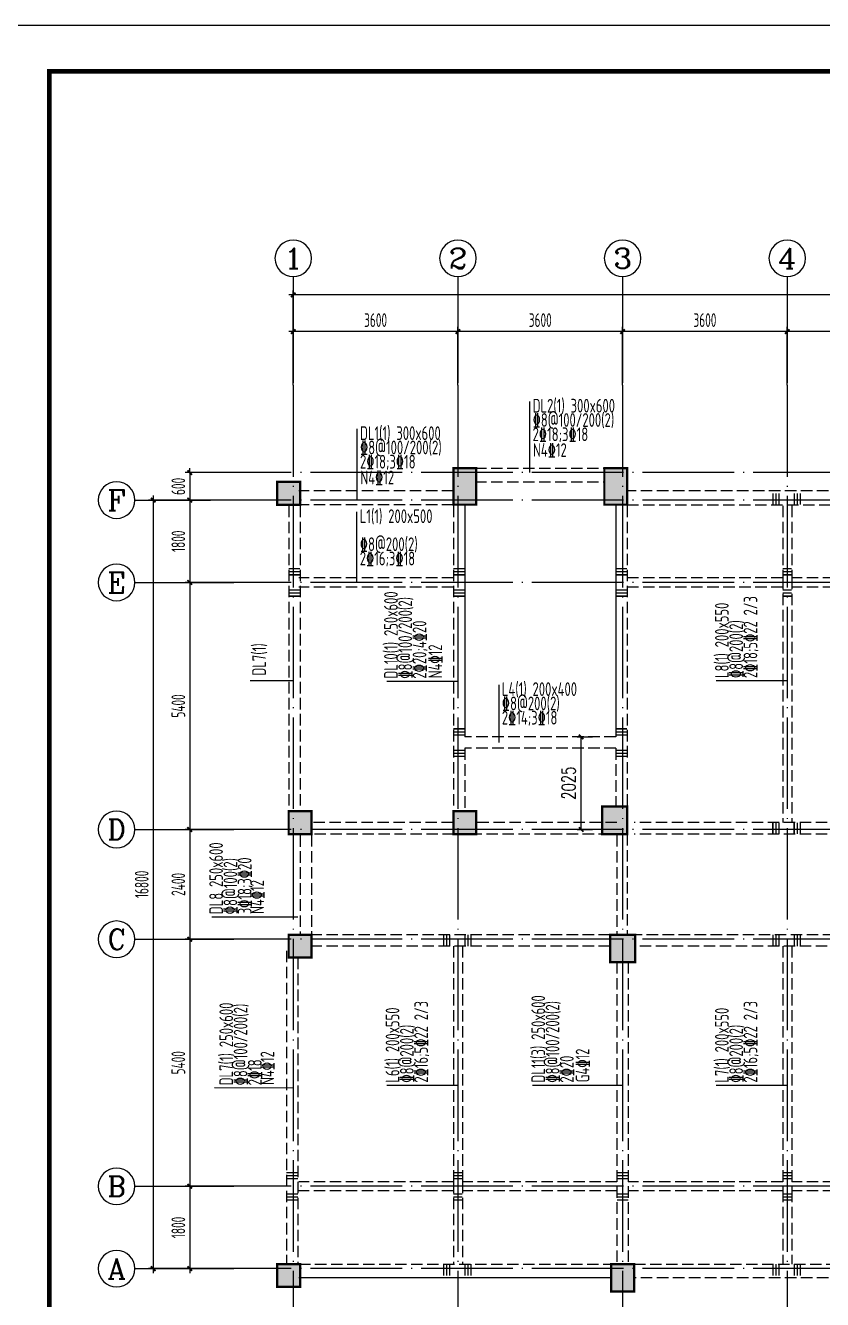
# Model space of a CAD drawing. Extents: x 127019 to 780419, y 327305 to 369305.
# Drawn here: x 365092 to 382516, y 341455 to 369305 of the extents above; entities that cross this region are included whole.
import ezdxf
from ezdxf.enums import TextEntityAlignment as Align

# ---------------------------------------------------------------- set-up
doc = ezdxf.new("R2010")
doc.units = 0
doc.header["$LTSCALE"] = 1000
doc.header["$MEASUREMENT"] = 0
for name, pattern in [('CONTINOUS', [0]), ('DASH', [0.35, 0.25, -0.1]), ('DOTE', [2.42, 2, -0.2, 0.02, -0.2])]:
    doc.linetypes.add(name, pattern=pattern)
doc.layers.get('0').update_dxf_attribs({"linetype": 'CONTINUOUS'})
doc.layers.get('Defpoints').update_dxf_attribs({"linetype": 'CONTINUOUS'})
for name, color, linetype in [('2106', 2, 'CONTINUOUS'), ('AXIS_TEXT', 7, 'CONTINUOUS'), ('COLU', 7, 'CONTINUOUS'), ('COLUMN', 7, 'CONTINUOUS'), ('DIM', 3, 'CONTINUOUS'), ('DOTE', 8, 'DOTE'), ('PUB_DIM', 3, 'CONTINUOUS'), ('PUB_TITLE', 4, 'CONTINUOUS'), ('REIN', 1, 'CONTINUOUS'), ('柱涂实', 54, 'CONTINUOUS'), ('梁', 4, 'CONTINUOUS'), ('梁虚线', 4, 'DASH'), ('梁集中标注', 2, 'CONTINUOUS')]:
    doc.layers.add(name, color=color, linetype=linetype)
doc.styles.add('_TCH_DIM_T3', font='SIMPLEX', dxfattribs={"width": 0.705882, "bigfont": 'GBCBIG'})
doc.styles.add('COMPLEX', font='COMPLEX.shx')
doc.styles.add('TSSD_Dimension', font='gbxwxt.shx', dxfattribs={"width": 0.7, "bigfont": 'gbhzfs.shx'})
doc.styles.add('TSSD_Rein', font='tssdeng.shx', dxfattribs={"width": 0.6, "bigfont": 'gbhzfs.shx'})
doc.dimstyles.new('_TCH_ARCH&&100', dxfattribs={"dimtxt": 297.5, "dimasz": 100, "dimexe": 250, "dimexo": 300, "dimgap": 126.25, "dimtad": 1, "dimdec": 0, "dimzin": 0, "dimdsep": 46, "dimtxsty": '_TCH_DIM_T3', "dimblk": 'ARCHTICK', "dimcen": 0.09, "dimclrt": 7, "dimazin": 2, "dimtfac": 1, "dimtdec": 0, "dimtix": 1, "dimtmove": 2, "dimatfit": 3, "dimfxl": 0, "dimtolj": 1, "dimtzin": 0, "dimarcsym": 0})
doc.dimstyles.new('TSSD_100_100', dxfattribs={"dimtxt": 300, "dimasz": 100, "dimexe": 100, "dimexo": 250, "dimgap": 100, "dimtad": 1, "dimdec": 0, "dimzin": 0, "dimdsep": 46, "dimtxsty": 'TSSD_Dimension', "dimblk": 'ARCHTICK', "dimcen": 0, "dimdle": 100, "dimclrt": 7, "dimadec": 0, "dimazin": 0, "dimtfac": 1, "dimtdec": 0, "dimtix": 1, "dimtmove": 2, "dimatfit": 3, "dimfxl": 0, "dimtolj": 1, "dimtzin": 0, "dimarcsym": 0})

# ---------------------------------------------------------------- blocks, each defined once
blk = doc.blocks.new('_axiso')
blk.add_circle((0, 0), 0.5)
at = {"layer": 'AXIS_TEXT', "style": 'COMPLEX', "width": 1.041667}
blk.add_attdef('A', text='', height=0.56, dxfattribs=at).set_placement((-0.25, -0.28), (0.25, -0.28), align=Align.FIT)
blk = doc.blocks.new('_ArchTick')
at = {"color": 0, "linetype": 'ByBlock', "const_width": 0.4}
blk.add_lwpolyline([(-0.5, -0.5), (0.5, 0.5)], dxfattribs=at)
blk = doc.blocks.new('*D893')
at = {"layer": 'Defpoints', "color": 0, "transparency": 16777216}
for p in [(369950, 351730), (368683, 349330), (369950, 349330)]:
    blk.add_point(p, dxfattribs=at)
at = {"layer": 'DIM', "color": 0, "lineweight": -2, "transparency": 16777216}
for p, q in [((368683, 351830), (368683, 349230)), ((369700, 351730), (368583, 351730)), ((369700, 349330), (368583, 349330))]:
    blk.add_line(p, q, dxfattribs=at)
at = {"layer": 'DIM', "color": 0, "lineweight": -2, "transparency": 16777216, "xscale": 100, "yscale": 100, "zscale": 100}
for p, rotation in [((368683, 351730), 90), ((368683, 349330), 270)]:
    blk.add_blockref('_ArchTick', p, dxfattribs=dict(at, rotation=rotation))
at = {"layer": 'DIM', "color": 7, "transparency": 16777216, "insert": (368433, 350530), "char_height": 300, "attachment_point": 5, "rotation": 90, "style": 'TSSD_Dimension'}
blk.add_mtext('\\A1;2400', dxfattribs=at)
blk = doc.blocks.new('*D894')
at = {"layer": 'Defpoints', "color": 0, "transparency": 16777216}
for p in [(369950, 349330), (368683, 343930), (369950, 343930)]:
    blk.add_point(p, dxfattribs=at)
at = {"layer": 'DIM', "color": 0, "lineweight": -2, "transparency": 16777216}
for p, q in [((369700, 349330), (368583, 349330)), ((368683, 349430), (368683, 343830)), ((369700, 343930), (368583, 343930))]:
    blk.add_line(p, q, dxfattribs=at)
at = {"layer": 'DIM', "color": 0, "lineweight": -2, "transparency": 16777216, "xscale": 100, "yscale": 100, "zscale": 100}
for p, rotation in [((368683, 349330), 90), ((368683, 343930), 270)]:
    blk.add_blockref('_ArchTick', p, dxfattribs=dict(at, rotation=rotation))
at = {"layer": 'DIM', "color": 7, "transparency": 16777216, "insert": (368433, 346630), "char_height": 300, "attachment_point": 5, "rotation": 90, "style": 'TSSD_Dimension'}
blk.add_mtext('\\A1;5400', dxfattribs=at)
blk = doc.blocks.new('*D895')
at = {"layer": 'Defpoints', "color": 0, "transparency": 16777216}
for p in [(369950, 343930), (368683, 342130), (369950, 342130)]:
    blk.add_point(p, dxfattribs=at)
at = {"layer": 'DIM', "color": 0, "lineweight": -2, "transparency": 16777216}
for p, q in [((368683, 344030), (368683, 342030)), ((369700, 343930), (368583, 343930)), ((369700, 342130), (368583, 342130))]:
    blk.add_line(p, q, dxfattribs=at)
at = {"layer": 'DIM', "color": 0, "lineweight": -2, "transparency": 16777216, "xscale": 100, "yscale": 100, "zscale": 100}
for p, rotation in [((368683, 343930), 90), ((368683, 342130), 270)]:
    blk.add_blockref('_ArchTick', p, dxfattribs=dict(at, rotation=rotation))
at = {"layer": 'DIM', "color": 7, "transparency": 16777216, "insert": (368433, 343030), "char_height": 300, "attachment_point": 5, "rotation": 90, "style": 'TSSD_Dimension'}
blk.add_mtext('\\A1;1800', dxfattribs=at)
blk = doc.blocks.new('*D896')
at = {"layer": 'Defpoints', "color": 0, "transparency": 16777216}
for p in [(369950, 358930), (368683, 357130), (369950, 357130)]:
    blk.add_point(p, dxfattribs=at)
at = {"layer": 'DIM', "color": 0, "lineweight": -2, "transparency": 16777216}
for p, q in [((368683, 359030), (368683, 357030)), ((369700, 358930), (368583, 358930)), ((369700, 357130), (368583, 357130))]:
    blk.add_line(p, q, dxfattribs=at)
at = {"layer": 'DIM', "color": 0, "lineweight": -2, "transparency": 16777216, "xscale": 100, "yscale": 100, "zscale": 100}
for p, rotation in [((368683, 358930), 90), ((368683, 357130), 270)]:
    blk.add_blockref('_ArchTick', p, dxfattribs=dict(at, rotation=rotation))
at = {"layer": 'DIM', "color": 7, "transparency": 16777216, "insert": (368433, 358030), "char_height": 300, "attachment_point": 5, "rotation": 90, "style": 'TSSD_Dimension'}
blk.add_mtext('\\A1;1800', dxfattribs=at)
blk = doc.blocks.new('*D897')
at = {"layer": 'Defpoints', "color": 0, "transparency": 16777216}
for p in [(369950, 357130), (368683, 351730), (369950, 351730)]:
    blk.add_point(p, dxfattribs=at)
at = {"layer": 'DIM', "color": 0, "lineweight": -2, "transparency": 16777216}
for p, q in [((369700, 357130), (368583, 357130)), ((368683, 357230), (368683, 351630)), ((369700, 351730), (368583, 351730))]:
    blk.add_line(p, q, dxfattribs=at)
at = {"layer": 'DIM', "color": 0, "lineweight": -2, "transparency": 16777216, "xscale": 100, "yscale": 100, "zscale": 100}
for p, rotation in [((368683, 357130), 90), ((368683, 351730), 270)]:
    blk.add_blockref('_ArchTick', p, dxfattribs=dict(at, rotation=rotation))
at = {"layer": 'DIM', "color": 7, "transparency": 16777216, "insert": (368433, 354430), "char_height": 300, "attachment_point": 5, "rotation": 90, "style": 'TSSD_Dimension'}
blk.add_mtext('\\A1;5400', dxfattribs=at)
blk = doc.blocks.new('*D898')
at = {"layer": 'Defpoints', "color": 0, "transparency": 16777216}
for p in [(369950, 358930), (367883, 342130), (369950, 342130)]:
    blk.add_point(p, dxfattribs=at)
at = {"layer": 'DIM', "color": 0, "lineweight": -2, "transparency": 16777216}
for p, q in [((367883, 359030), (367883, 342030)), ((369700, 358930), (367783, 358930)), ((369700, 342130), (367783, 342130))]:
    blk.add_line(p, q, dxfattribs=at)
at = {"layer": 'DIM', "color": 0, "lineweight": -2, "transparency": 16777216, "xscale": 100, "yscale": 100, "zscale": 100}
for p, rotation in [((367883, 358930), 90), ((367883, 342130), 270)]:
    blk.add_blockref('_ArchTick', p, dxfattribs=dict(at, rotation=rotation))
at = {"layer": 'DIM', "color": 7, "transparency": 16777216, "insert": (367633, 350530), "char_height": 300, "attachment_point": 5, "rotation": 90, "style": 'TSSD_Dimension'}
blk.add_mtext('\\A1;16800', dxfattribs=at)
blk = doc.blocks.new('*D903')
at = {"layer": 'Defpoints', "color": 0, "transparency": 16777216}
for p in [(381746, 362615), (381746, 361190), (385346, 361190)]:
    blk.add_point(p, dxfattribs=at)
at = {"layer": 'DIM', "color": 0, "lineweight": -2, "transparency": 16777216}
for p, q in [((385446, 362615), (381646, 362615)), ((381746, 361440), (381746, 362715)), ((385346, 361440), (385346, 362715))]:
    blk.add_line(p, q, dxfattribs=at)
at = {"layer": 'DIM', "color": 0, "lineweight": -2, "transparency": 16777216, "xscale": 100, "yscale": 100, "zscale": 100, "rotation": 180}
blk.add_blockref('_ArchTick', (381746, 362615), dxfattribs=at)
at = {"layer": 'DIM', "color": 0, "lineweight": -2, "transparency": 16777216, "xscale": 100, "yscale": 100, "zscale": 100}
blk.add_blockref('_ArchTick', (385346, 362615), dxfattribs=at)
at = {"layer": 'DIM', "color": 7, "transparency": 16777216, "insert": (383546, 362865), "char_height": 300, "attachment_point": 5, "style": 'TSSD_Dimension'}
blk.add_mtext('\\A1;3600', dxfattribs=at)
blk = doc.blocks.new('*D904')
at = {"layer": 'Defpoints', "color": 0, "transparency": 16777216}
for p in [(374546, 362615), (374546, 361190), (378146, 361190)]:
    blk.add_point(p, dxfattribs=at)
at = {"layer": 'DIM', "color": 0, "lineweight": -2, "transparency": 16777216}
for p, q in [((378246, 362615), (374446, 362615)), ((374546, 361440), (374546, 362715)), ((378146, 361440), (378146, 362715))]:
    blk.add_line(p, q, dxfattribs=at)
at = {"layer": 'DIM', "color": 0, "lineweight": -2, "transparency": 16777216, "xscale": 100, "yscale": 100, "zscale": 100, "rotation": 180}
blk.add_blockref('_ArchTick', (374546, 362615), dxfattribs=at)
at = {"layer": 'DIM', "color": 0, "lineweight": -2, "transparency": 16777216, "xscale": 100, "yscale": 100, "zscale": 100}
blk.add_blockref('_ArchTick', (378146, 362615), dxfattribs=at)
at = {"layer": 'DIM', "color": 7, "transparency": 16777216, "insert": (376346, 362865), "char_height": 300, "attachment_point": 5, "style": 'TSSD_Dimension'}
blk.add_mtext('\\A1;3600', dxfattribs=at)
blk = doc.blocks.new('*D905')
at = {"layer": 'Defpoints', "color": 0, "transparency": 16777216}
for p in [(370946, 362615), (370946, 361190), (374546, 361190)]:
    blk.add_point(p, dxfattribs=at)
at = {"layer": 'DIM', "color": 0, "lineweight": -2, "transparency": 16777216}
for p, q in [((374646, 362615), (370846, 362615)), ((370946, 361440), (370946, 362715)), ((374546, 361440), (374546, 362715))]:
    blk.add_line(p, q, dxfattribs=at)
at = {"layer": 'DIM', "color": 0, "lineweight": -2, "transparency": 16777216, "xscale": 100, "yscale": 100, "zscale": 100, "rotation": 180}
blk.add_blockref('_ArchTick', (370946, 362615), dxfattribs=at)
at = {"layer": 'DIM', "color": 0, "lineweight": -2, "transparency": 16777216, "xscale": 100, "yscale": 100, "zscale": 100}
blk.add_blockref('_ArchTick', (374546, 362615), dxfattribs=at)
at = {"layer": 'DIM', "color": 7, "transparency": 16777216, "insert": (372746, 362865), "char_height": 300, "attachment_point": 5, "style": 'TSSD_Dimension'}
blk.add_mtext('\\A1;3600', dxfattribs=at)
blk = doc.blocks.new('*D906')
at = {"layer": 'Defpoints', "color": 0, "transparency": 16777216}
for p in [(370946, 363415), (370946, 361190), (417746, 361190)]:
    blk.add_point(p, dxfattribs=at)
at = {"layer": 'DIM', "color": 0, "lineweight": -2, "transparency": 16777216}
for p, q in [((370946, 361440), (370946, 363515)), ((417746, 361440), (417746, 363515)), ((417846, 363415), (370846, 363415))]:
    blk.add_line(p, q, dxfattribs=at)
at = {"layer": 'DIM', "color": 0, "lineweight": -2, "transparency": 16777216, "xscale": 100, "yscale": 100, "zscale": 100}
for p, rotation in [((370946, 363415), 179.9999999999991), ((417746, 363415), 359.9999999999991)]:
    blk.add_blockref('_ArchTick', p, dxfattribs=dict(at, rotation=rotation))
at = {"layer": 'DIM', "color": 7, "transparency": 16777216, "insert": (394346, 363665), "char_height": 300, "attachment_point": 5, "style": 'TSSD_Dimension'}
blk.add_mtext('\\A1;46800', dxfattribs=at)
blk = doc.blocks.new('*D914')
at = {"layer": 'Defpoints', "color": 0, "transparency": 16777216}
for p in [(369784, 359530), (368683, 358930), (369784, 358930)]:
    blk.add_point(p, dxfattribs=at)
at = {"layer": 'DIM', "color": 0, "lineweight": -2, "transparency": 16777216}
for p, q in [((368683, 359530), (368683, 359630)), ((369534, 359530), (368583, 359530)), ((368683, 359530), (368683, 358930)), ((369534, 358930), (368583, 358930)), ((368683, 358930), (368683, 358830))]:
    blk.add_line(p, q, dxfattribs=at)
at = {"layer": 'DIM', "color": 0, "lineweight": -2, "transparency": 16777216, "xscale": 100, "yscale": 100, "zscale": 100}
for p, rotation in [((368683, 359530), 270), ((368683, 358930), 90)]:
    blk.add_blockref('_ArchTick', p, dxfattribs=dict(at, rotation=rotation))
at = {"layer": 'DIM', "color": 7, "transparency": 16777216, "insert": (368433, 359230), "char_height": 300, "attachment_point": 5, "rotation": 90, "style": 'TSSD_Dimension'}
blk.add_mtext('\\A1;600', dxfattribs=at)
blk = doc.blocks.new('_FZHK')
blk.add_lwpolyline([(-0.5, -0.5), (0.5, -0.5), (0.5, 0.5), (-0.5, 0.5)], close=True)
blk = doc.blocks.new('A$C5E704440')
at = {"layer": '2106', "color": 8}
for points in [[(4000, 700), (3500, 700), (4000, -100), (3500, -100)], [(7300, 700), (6800, 700), (7300, -100), (6800, -100)], [(150, 400), (-350, 400), (150, -100), (-350, -100)], [(400, -6800), (-100, -6800), (400, -7300), (-100, -7300)], [(4000, -6800), (3500, -6800), (4000, -7300), (3500, -7300)], [(7300, -6700), (6750, -6700), (7300, -7300), (6750, -7300)], [(400, -9500), (-100, -9500), (400, -10000), (-100, -10000)], [(7475, -9500), (6925, -9500), (7475, -10100), (6925, -10100)], [(150, -16700), (-350, -16700), (150, -17200), (-350, -17200)], [(7450, -16700), (6950, -16700), (7450, -17300), (6950, -17300)]]:
    blk.add_solid(points, dxfattribs=at)
at = {"layer": 'COLUMN'}
for points in [[(4000, 700), (3500, 700), (3500, -100), (4000, -100)], [(6800, 700), (7300, 700), (7300, -100), (6800, -100)], [(-100, -6800), (400, -6800), (400, -7300), (-100, -7300)], [(4000, -6800), (3500, -6800), (3500, -7300), (4000, -7300)], [(3500, -6800), (4000, -6800), (4000, -7300), (3500, -7300)], [(6750, -6700), (7300, -6700), (7300, -7300), (6750, -7300)], [(400, -10000), (-100, -10000), (-100, -9500), (400, -9500)], [(6925, -10100), (7475, -10100), (7475, -9500), (6925, -9500)], [(150, -17200), (-350, -17200), (-350, -16700), (150, -16700)], [(7450, -17300), (6950, -17300), (6950, -16700), (7450, -16700)]]:
    blk.add_lwpolyline(points, close=True, dxfattribs=at)
at = {"layer": 'COLUMN', "xscale": 500, "yscale": 500, "zscale": 500}
blk.add_blockref('_FZHK', (-100, 150), dxfattribs=at)
blk = doc.blocks.new('*D916')
at = {"layer": 'Defpoints', "color": 0, "transparency": 16777216}
for p in [(378146, 362615), (378146, 361190), (381746, 361190)]:
    blk.add_point(p, dxfattribs=at)
at = {"layer": 'DIM', "color": 0, "lineweight": -2, "transparency": 16777216}
for p, q in [((381846, 362615), (378046, 362615)), ((378146, 361440), (378146, 362715)), ((381746, 361440), (381746, 362715))]:
    blk.add_line(p, q, dxfattribs=at)
at = {"layer": 'DIM', "color": 0, "lineweight": -2, "transparency": 16777216, "xscale": 100, "yscale": 100, "zscale": 100, "rotation": 180}
blk.add_blockref('_ArchTick', (378146, 362615), dxfattribs=at)
at = {"layer": 'DIM', "color": 0, "lineweight": -2, "transparency": 16777216, "xscale": 100, "yscale": 100, "zscale": 100}
blk.add_blockref('_ArchTick', (381746, 362615), dxfattribs=at)
at = {"layer": 'DIM', "color": 7, "transparency": 16777216, "insert": (379946, 362865), "char_height": 300, "attachment_point": 5, "style": 'TSSD_Dimension'}
blk.add_mtext('\\A1;3600', dxfattribs=at)
blk = doc.blocks.new('*D925')
at = {"layer": 'Defpoints', "color": 0, "linetype": 'CONTINOUS', "transparency": 16777216}
for p in [(376853, 353755), (377239, 353755), (376853, 351730)]:
    blk.add_point(p, dxfattribs=at)
at = {"layer": 'PUB_DIM', "color": 0, "linetype": 'CONTINOUS', "lineweight": -2, "transparency": 16777216}
for p, q in [((377153, 353755), (377489, 353755)), ((377239, 351730), (377239, 353755)), ((377153, 351730), (377489, 351730))]:
    blk.add_line(p, q, dxfattribs=at)
at = {"layer": 'PUB_DIM', "color": 0, "linetype": 'CONTINOUS', "lineweight": -2, "transparency": 16777216, "xscale": 100, "yscale": 100, "zscale": 100}
for p, rotation in [((377239, 353755), 90), ((377239, 351730), 270)]:
    blk.add_blockref('_ArchTick', p, dxfattribs=dict(at, rotation=rotation))
at = {"layer": 'PUB_DIM', "color": 7, "linetype": 'CONTINOUS', "transparency": 16777216, "insert": (376964, 352743), "char_height": 297.5, "attachment_point": 5, "rotation": 90, "style": '_TCH_DIM_T3'}
blk.add_mtext('\\A1;2025', dxfattribs=at)

msp = doc.modelspace()

# ---------------------------------------------------------------- linework, layer by layer
at = {"layer": 'COLU'}
for p, q in [((374945.9, 359630), (374945.9, 358830)), ((378245.9, 359630), (378245.9, 358830))]:
    msp.add_line(p, q, dxfattribs=at)
at = {"layer": 'COLU', "const_width": 50}
for points in [[(374445.9, 359630), (374945.9, 359630), (374945.9, 358830), (374445.9, 358830)], [(377745.9, 359630), (378245.9, 359630), (378245.9, 358830), (377745.9, 358830)], [(370595.9, 359329.7), (371095.9, 359329.7), (371095.9, 358829.7), (370595.9, 358829.7)], [(370595.9, 359329.7), (371095.9, 359329.7), (371095.9, 358829.7), (370595.9, 358829.7)], [(370845.5, 352130.3), (371345.5, 352130.3), (371345.5, 351630.3), (370845.5, 351630.3)], [(374445.9, 352129.5), (374945.9, 352129.5), (374945.9, 351629.5), (374445.9, 351629.5)], [(374445.9, 352129.5), (374945.9, 352129.5), (374945.9, 351629.5), (374445.9, 351629.5)], [(377695.9, 352230), (378245.9, 352230), (378245.9, 351630), (377695.9, 351630)], [(370845.5, 349430), (371345.5, 349430), (371345.5, 348930), (370845.5, 348930)], [(370845.5, 349430), (371345.5, 349430), (371345.5, 348930), (370845.5, 348930)], [(377870.9, 349430), (378420.9, 349430), (378420.9, 348830), (377870.9, 348830)], [(370595.9, 342230.3), (371095.9, 342230.3), (371095.9, 341730.3), (370595.9, 341730.3)], [(377895.6, 342230), (378395.6, 342230), (378395.6, 341630), (377895.6, 341630)]]:
    msp.add_lwpolyline(points, close=True, dxfattribs=at)
msp.add_lwpolyline([(370845.5, 351630.3), (370845.5, 352130.3), (371345.5, 352130.3), (371345.5, 351630.3), (371095.5, 351630.3)], dxfattribs=at)
at = {"layer": 'DIM'}
for p, q in [((370945.9, 363815.2), (370945.9, 361490.2)), ((374545.9, 363815.2), (374545.9, 361490.2)), ((378145.9, 363815.2), (378145.9, 361490.2)), ((381745.9, 363815.2), (381745.9, 361490.2)), ((367483, 358930), (369133.3, 358930)), ((367483, 357130), (369649.6, 357130)), ((367483, 351730), (369649.6, 351730)), ((367483, 349330), (369649.6, 349330)), ((367483, 343930), (369649.6, 343930)), ((367483, 342130), (369649.6, 342130))]:
    msp.add_line(p, q, dxfattribs=at)
at = {"layer": 'DOTE'}
for p, q in [((370945.9, 361440.2), (370945.9, 339619.8)), ((374545.9, 361440.2), (374545.9, 339590.3)), ((378145.9, 361440.2), (378145.9, 339619.8)), ((381745.9, 361440.2), (381745.9, 339619.8)), ((419303.2, 359530), (369533.5, 359530)), ((419303.2, 358930), (369699.6, 358930)), ((419303.2, 357130), (369699.6, 357130)), ((419303.2, 351730), (369699.6, 351730)), ((419303.2, 349330), (369699.6, 349330)), ((419303.2, 343930), (369699.6, 343930)), ((419303.2, 342130), (369699.6, 342130))]:
    msp.add_line(p, q, dxfattribs=at)
at = {"layer": 'PUB_TITLE'}
msp.add_lwpolyline([(364619.2, 327305.3), (424019.2, 327305.3), (424019.2, 369305.3), (364619.2, 369305.3)], close=True, dxfattribs=at)
at = {"layer": 'PUB_TITLE', "const_width": 100}
msp.add_lwpolyline([(365613.9, 328305.3), (423013.9, 328305.3), (423013.9, 368305.3), (365613.9, 368305.3)], close=True, dxfattribs=at)
at = {"layer": 'REIN', "const_width": 30}
for points in [[(381433.4, 358830), (381433.4, 359080)], [(381433.4, 358829.3), (381433.4, 359054.3)], [(381500, 358830), (381500, 359080)], [(381500, 358829.3), (381500, 359054.3)], [(381566.7, 358830), (381566.7, 359080)], [(381566.7, 358829.3), (381566.7, 359054.3)], [(381900, 358830), (381900, 359080)], [(381900, 358829.3), (381900, 359054.3)], [(381966.7, 358830), (381966.7, 359080)], [(381966.7, 358829.3), (381966.7, 359054.3)], [(382033.4, 358830), (382033.4, 359080)], [(382033.4, 358829.3), (382033.4, 359054.3)], [(370845.9, 357430), (371095.1, 357430)], [(370845.9, 357363.3), (371095.1, 357363.3)], [(374446.7, 357430), (374695.9, 357430)], [(374446.7, 357363.3), (374695.9, 357363.3)], [(377995.9, 357430), (378245.1, 357430)], [(377995.9, 357363.3), (378245.1, 357363.3)], [(381645.1, 357430), (381845.1, 357430)], [(381645.1, 357363.3), (381845.1, 357363.3)], [(370845.9, 357296.7), (371095.1, 357296.7)], [(374446.7, 357296.7), (374695.9, 357296.7)], [(377995.9, 357296.7), (378245.1, 357296.7)], [(381645.1, 357296.7), (381845.1, 357296.7)], [(370845.9, 356963.3), (371095.1, 356963.3)], [(370845.9, 356896.7), (371095.1, 356896.7)], [(370845.9, 356830), (371095.1, 356830)], [(374446.7, 356963.3), (374695.9, 356963.3)], [(374446.7, 356896.7), (374695.9, 356896.7)], [(374446.7, 356830), (374695.9, 356830)], [(377995.9, 356963.3), (378245.1, 356963.3)], [(377995.9, 356896.7), (378245.1, 356896.7)], [(377995.9, 356830), (378245.1, 356830)], [(381645.1, 356963.3), (381845.1, 356963.3)], [(381645.1, 356896.7), (381845.1, 356896.7)], [(381645.1, 356830), (381845.1, 356830)], [(374446.7, 353930), (374695.9, 353930)], [(374446.7, 353863.3), (374695.9, 353863.3)], [(374446.7, 353796.7), (374695.9, 353796.7)], [(377995.9, 353930), (378245.1, 353930)], [(377995.9, 353863.3), (378245.1, 353863.3)], [(377995.9, 353796.7), (378245.1, 353796.7)], [(374446.7, 353463.3), (374695.9, 353463.3)], [(377995.9, 353463.3), (378245.1, 353463.3)], [(374446.7, 353396.7), (374695.9, 353396.7)], [(374446.7, 353330), (374695.9, 353330)], [(377995.9, 353396.7), (378245.1, 353396.7)], [(377995.9, 353330), (378245.1, 353330)], [(381429.8, 351630), (381429.8, 351880)], [(381429.8, 351629.3), (381429.8, 351854.3)], [(381496.4, 351630), (381496.4, 351880)], [(381496.4, 351629.3), (381496.4, 351854.3)], [(381563.1, 351630), (381563.1, 351880)], [(381563.1, 351629.3), (381563.1, 351854.3)], [(381896.4, 351630), (381896.4, 351880)], [(381896.4, 351629.3), (381896.4, 351854.3)], [(381963.1, 351630), (381963.1, 351880)], [(381963.1, 351629.3), (381963.1, 351854.3)], [(382029.8, 351630), (382029.8, 351880)], [(382029.8, 351629.3), (382029.8, 351854.3)], [(374233.4, 349180), (374233.4, 349430)], [(374233.4, 349179.3), (374233.4, 349404.3)], [(374300, 349180), (374300, 349430)], [(374300, 349179.3), (374300, 349404.3)], [(374366.7, 349180), (374366.7, 349430)], [(374366.7, 349179.3), (374366.7, 349404.3)], [(374700, 349180), (374700, 349430)], [(374700, 349179.3), (374700, 349404.3)], [(374766.7, 349180), (374766.7, 349430)], [(374766.7, 349179.3), (374766.7, 349404.3)], [(374833.4, 349180), (374833.4, 349430)], [(374833.4, 349179.3), (374833.4, 349404.3)], [(381433.4, 349180), (381433.4, 349430)], [(381433.4, 349179.3), (381433.4, 349404.3)], [(381500, 349180), (381500, 349430)], [(381500, 349179.3), (381500, 349404.3)], [(381566.7, 349180), (381566.7, 349430)], [(381566.7, 349179.3), (381566.7, 349404.3)], [(381900, 349180), (381900, 349430)], [(381900, 349179.3), (381900, 349404.3)], [(381966.7, 349180), (381966.7, 349430)], [(381966.7, 349179.3), (381966.7, 349404.3)], [(382033.4, 349180), (382033.4, 349430)], [(382033.4, 349179.3), (382033.4, 349404.3)], [(370795.9, 344230), (371045.9, 344230)], [(374445, 344230), (374645, 344230)], [(378020.9, 344230), (378245.9, 344230)], [(378021.6, 344230), (378271.6, 344230)], [(381645.1, 344230), (381845.1, 344230)], [(370795.9, 344163.3), (371045.9, 344163.3)], [(370795.9, 344096.7), (371045.9, 344096.7)], [(374445, 344163.3), (374645, 344163.3)], [(374445, 344096.7), (374645, 344096.7)], [(378020.9, 344163.3), (378245.9, 344163.3)], [(378020.9, 344096.7), (378245.9, 344096.7)], [(378021.6, 344163.3), (378271.6, 344163.3)], [(378021.6, 344096.7), (378271.6, 344096.7)], [(381645.1, 344163.3), (381845.1, 344163.3)], [(381645.1, 344096.7), (381845.1, 344096.7)], [(370795.9, 343763.3), (371045.9, 343763.3)], [(370795.9, 343696.7), (371045.9, 343696.7)], [(374445, 343763.3), (374645, 343763.3)], [(374445, 343696.7), (374645, 343696.7)], [(378020.9, 343763.3), (378245.9, 343763.3)], [(378020.9, 343696.7), (378245.9, 343696.7)], [(378021.6, 343763.3), (378271.6, 343763.3)], [(378021.6, 343696.7), (378271.6, 343696.7)], [(381645.1, 343763.3), (381845.1, 343763.3)], [(381645.1, 343696.7), (381845.1, 343696.7)], [(370795.9, 343630), (371045.9, 343630)], [(374445, 343630), (374645, 343630)], [(378020.9, 343630), (378245.9, 343630)], [(378021.6, 343630), (378271.6, 343630)], [(381645.1, 343630), (381845.1, 343630)], [(374233.4, 341980), (374233.4, 342230)], [(374233.4, 341979.3), (374233.4, 342204.3)], [(374300, 341980), (374300, 342230)], [(374300, 341979.3), (374300, 342204.3)], [(374366.7, 341980), (374366.7, 342230)], [(374366.7, 341979.3), (374366.7, 342204.3)], [(374700, 341980), (374700, 342230)], [(374700, 341979.3), (374700, 342204.3)], [(374766.7, 341980), (374766.7, 342230)], [(374766.7, 341979.3), (374766.7, 342204.3)], [(374833.4, 341980), (374833.4, 342230)], [(374833.4, 341979.3), (374833.4, 342204.3)], [(381433.4, 341980), (381433.4, 342230)], [(381433.4, 341979.3), (381433.4, 342204.3)], [(381500, 341980), (381500, 342230)], [(381500, 341979.3), (381500, 342204.3)], [(381566.7, 341980), (381566.7, 342230)], [(381566.7, 341979.3), (381566.7, 342204.3)], [(381900, 341980), (381900, 342230)], [(381900, 341979.3), (381900, 342204.3)], [(381966.7, 341980), (381966.7, 342230)], [(381966.7, 341979.3), (381966.7, 342204.3)], [(382033.4, 341980), (382033.4, 342230)], [(382033.4, 341979.3), (382033.4, 342204.3)]]:
    msp.add_lwpolyline(points, dxfattribs=at)
at = {"layer": '梁'}
for p, q in [((374695.9, 358805), (374695.9, 353755)), ((377995.9, 358805), (377995.9, 353755)), ((377895.6, 341930), (371070.9, 341930))]:
    msp.add_line(p, q, dxfattribs=at)
at = {"layer": '梁虚线'}
for p, q in [((374920.9, 359630), (377745.9, 359630)), ((374920.9, 359330), (377745.9, 359330)), ((374445.5, 359130), (371070.9, 359130)), ((385095.6, 359130), (378241.9, 359130)), ((370845.9, 358805), (370845.9, 352130)), ((374445.5, 358830), (371070.9, 358830)), ((371095.9, 358805), (371095.5, 352130.3)), ((374445.9, 358805), (374445.9, 352105)), ((378241.9, 358830), (385095.6, 358830)), ((378245.9, 358805), (378245.9, 352230)), ((381645.9, 358805), (381645.9, 357230)), ((381845.9, 358805), (381845.9, 357230)), ((374445.9, 357230), (371070.9, 357230)), ((381645.9, 357230), (378245.9, 357230)), ((381645.9, 357230), (381645.9, 351880)), ((385220.9, 357230), (381845.9, 357230)), ((381845.9, 357230), (381845.9, 351880)), ((374445.9, 357030), (371070.9, 357030)), ((381645.9, 357030), (378245.9, 357030)), ((385220.9, 357030), (381845.9, 357030)), ((377995.9, 353755), (374695.9, 353755)), ((377995.9, 353505), (374695.9, 353505)), ((374695.9, 353505), (374695.9, 352137.5)), ((377995.9, 353505), (377995.9, 352230)), ((374437, 351880), (371300.5, 351880)), ((378020.9, 351880), (374945.9, 351880)), ((385070.9, 351880), (378395.6, 351880)), ((374458.4, 351630), (371070.9, 351630)), ((371095.5, 351603.3), (371095.5, 349405)), ((371345.5, 351605), (371345.5, 349430)), ((377870.9, 351630), (374795.9, 351630)), ((378020.9, 351605), (378020.9, 349430)), ((378245.9, 351630), (378245.9, 349430)), ((385070.9, 351630), (378395.6, 351630)), ((377870.9, 349430), (371070.9, 349430)), ((385220.9, 349430), (378395.6, 349430)), ((370795.9, 349080), (370795.9, 342255)), ((377870.9, 349180), (371300.5, 349180)), ((374445.9, 349180), (374445.9, 344030)), ((374645.9, 349180), (374645.9, 344030)), ((385070.9, 349180), (378395.6, 349180)), ((381645.9, 349180), (381645.9, 343830)), ((381845.9, 349180), (381845.9, 343830)), ((371045.9, 348930), (371045.9, 342255)), ((378020.9, 348830), (378020.9, 342255)), ((378270.9, 348830), (378270.9, 342255)), ((374445.9, 344030), (371070.9, 344030)), ((374445.9, 344030), (374445.9, 342230)), ((378020.9, 344030), (374645.9, 344030)), ((374645.9, 344030), (374645.9, 342230)), ((381645.9, 344030), (378270.9, 344030)), ((385220.9, 344030), (381845.9, 344030)), ((374445.9, 343830), (371070.9, 343830)), ((378020.9, 343830), (374645.9, 343830)), ((381645.9, 343830), (378270.9, 343830)), ((381645.9, 343830), (381645.9, 342230)), ((385220.9, 343830), (381845.9, 343830)), ((381845.9, 343830), (381845.9, 342230)), ((371070.9, 342230), (377895.6, 342230)), ((378395.6, 342230), (385095.6, 342230)), ((385095.6, 341930), (378395.6, 341930)), ((385095.6, 341930), (378395.6, 341930))]:
    msp.add_line(p, q, dxfattribs=at)
at = {"layer": '梁集中标注'}
for p, q in [((376116.9, 359530), (376116.9, 361086.3)), ((372343.7, 358930), (372343.7, 360486.3)), ((372338.8, 357130), (372338.8, 358670.4)), ((370945, 354978.2), (370005, 354978.2)), ((374545, 354966.1), (372988.7, 354966.1)), ((375444.1, 353630), (375444.1, 354891)), ((381745, 354978.2), (380188.7, 354978.2)), ((371045.9, 349815.9), (369166, 349815.9)), ((370945, 346075.8), (369225.3, 346081.7)), ((374545, 346134.5), (372988.7, 346134.5)), ((378145, 346134.5), (376173.7, 346134.5)), ((381745, 346134.5), (380188.7, 346134.5))]:
    msp.add_line(p, q, dxfattribs=at)

# ---------------------------------------------------------------- block references
at = {"layer": 'DIM'}
ref = msp.add_blockref('_axiso', (370945.9, 364215.2), dxfattribs=dict(at, xscale=-800, yscale=800, zscale=800, rotation=180))
ref.add_attrib('A', '1', dxfattribs={"layer": 'AXIS_TEXT', "height": 448, "style": 'COMPLEX', "width": 2.083333}).set_placement((370745.9, 363991.2), (371145.9, 363991.2), align=Align.FIT)
ref = msp.add_blockref('_axiso', (374545.9, 364215.2), dxfattribs=dict(at, xscale=-800, yscale=800, zscale=800, rotation=180))
ref.add_attrib('A', '2', dxfattribs={"layer": 'AXIS_TEXT', "height": 448, "style": 'COMPLEX', "width": 1.339286}).set_placement((374345.9, 363991.2), (374745.9, 363991.2), align=Align.FIT)
ref = msp.add_blockref('_axiso', (378145.9, 364215.2), dxfattribs=dict(at, xscale=-800, yscale=800, zscale=800, rotation=180))
ref.add_attrib('A', '3', dxfattribs={"layer": 'AXIS_TEXT', "height": 448, "style": 'COMPLEX', "width": 1.339286}).set_placement((377945.9, 363991.2), (378345.9, 363991.2), align=Align.FIT)
ref = msp.add_blockref('_axiso', (381745.9, 364215.2), dxfattribs=dict(at, xscale=-800, yscale=800, zscale=800, rotation=180))
ref.add_attrib('A', '4', dxfattribs={"layer": 'AXIS_TEXT', "height": 448, "style": 'COMPLEX', "width": 1.171875}).set_placement((381545.9, 363991.2), (381945.9, 363991.2), align=Align.FIT)
ref = msp.add_blockref('_axiso', (367083, 358930), dxfattribs=dict(at, xscale=-800, yscale=800, zscale=800))
ref.add_attrib('A', 'F', dxfattribs={"layer": 'AXIS_TEXT', "height": 448, "style": 'COMPLEX', "width": 1.171875}).set_placement((366883, 358706), (367283, 358706), align=Align.FIT)
ref = msp.add_blockref('_axiso', (367083, 357130), dxfattribs=dict(at, xscale=-800, yscale=800, zscale=800))
ref.add_attrib('A', 'E', dxfattribs={"layer": 'AXIS_TEXT', "height": 448, "style": 'COMPLEX', "width": 1.171875}).set_placement((366883, 356906), (367283, 356906), align=Align.FIT)
ref = msp.add_blockref('_axiso', (367083, 351730), dxfattribs=dict(at, xscale=-800, yscale=800, zscale=800))
ref.add_attrib('A', 'D', dxfattribs={"layer": 'AXIS_TEXT', "height": 448, "style": 'COMPLEX', "width": 1.102941}).set_placement((366883, 351506), (367283, 351506), align=Align.FIT)
ref = msp.add_blockref('_axiso', (367083, 349330), dxfattribs=dict(at, xscale=-800, yscale=800, zscale=800))
ref.add_attrib('A', 'C', dxfattribs={"layer": 'AXIS_TEXT', "height": 448, "style": 'COMPLEX', "width": 1.25}).set_placement((366883, 349106), (367283, 349106), align=Align.FIT)
ref = msp.add_blockref('_axiso', (367083, 343930), dxfattribs=dict(at, xscale=-800, yscale=800, zscale=800))
ref.add_attrib('A', 'B', dxfattribs={"layer": 'AXIS_TEXT', "height": 448, "style": 'COMPLEX', "width": 1.102941}).set_placement((366883, 343706), (367283, 343706), align=Align.FIT)
ref = msp.add_blockref('_axiso', (367083, 342130), dxfattribs=dict(at, xscale=-800, yscale=800, zscale=800))
ref.add_attrib('A', 'A', dxfattribs={"layer": 'AXIS_TEXT', "height": 448, "style": 'COMPLEX', "width": 1.041667}).set_placement((366883, 341906), (367283, 341906), align=Align.FIT)
at = {"layer": '柱涂实', "color": 7, "linetype": 'CONTINOUS'}
msp.add_blockref('A$C5E704440', (370945.9, 358930), dxfattribs=at)

# ---------------------------------------------------------------- texts
at = {"layer": '梁集中标注', "style": 'TSSD_Rein', "width": 0.7}
for s, p in [('DL2(1) 300x600', (376178.2, 360843.8)), ('%%1328@100/200(2)', (376178.2, 360531.3)), ('DL1(1) 300x600', (372404.9, 360243.8)), ('2%%13218;3%%13218', (376178.2, 360218.8)), ('%%1328@100/200(2)', (372404.9, 359931.3)), ('N4%%13212', (376184.9, 359874.5)), ('2%%13218;3%%13218', (372404.9, 359618.8)), ('N4%%13212', (372411.7, 359274.5)), ('L1(1) 200x500', (372400.1, 358427.9)), ('%%1328@200(2)', (372400.1, 357815.4)), ('2%%13216;3%%13218', (372400.1, 357502.9)), ('L4(1) 200x400', (375505.3, 354648.5)), ('%%1328@200(2)', (375505.3, 354336)), ('2%%13214;3%%13218', (375505.3, 354023.5))]:
    msp.add_text(s, height=300, dxfattribs=at).set_placement(p)
for s, p in [('DL10(1) 250x600', (373231.2, 355027.4)), ('%%1328@100/200(2)', (373543.7, 355027.4)), ('2%%13218;5%%13222 2/3', (381090.9, 355039.4)), ('L8(1) 200x550', (380465.9, 355039.4)), ('2%%13220;4%%13220', (373856.2, 355027.4)), ('%%1328@200(2)', (380778.4, 355039.4)), ('DL7(1) ', (370347.8, 355092.5)), ('N4%%13212', (374200.5, 355034.1)), ('DL8 250x600', (369408.5, 349877.1)), ('%%1328@100(2)', (369721, 349877.1)), ('3%%13218;3%%13220', (370033.5, 349877.1)), ('N4%%13212', (370306.4, 349883.9)), ('DL7(1) 250x600', (369631.2, 346137.1)), ('%%1328@100/200(2)', (369943.7, 346137.1)), ('2%%13216;5%%13222 2/3', (373890.9, 346195.8)), ('DL11(3) 250x600', (376451.5, 346195.8)), ('%%1328@100/200(2)', (376764, 346195.8)), ('2%%13216;5%%13222 2/3', (381090.9, 346195.8)), ('L6(1) 200x550', (373265.9, 346195.8)), ('L7(1) 200x550', (380465.9, 346195.8)), ('%%1328@200(2)', (373578.4, 346195.8)), ('%%1328@200(2)', (380778.4, 346195.8)), ('N4%%13212', (370529.1, 346143.8)), ('2%%13220', (377076.5, 346195.8)), ('G4%%13212', (377420.7, 346202.5)), ('2%%13218', (370256.2, 346137.1))]:
    msp.add_text(s, height=300, rotation=90, dxfattribs=at).set_placement(p)

# ---------------------------------------------------------------- dimensions: what is measured, and where the dimension line sits
at = {"layer": 'DIM'}
for p1, p2, distance, picture, middle in [((417745.9, 361190.2), (370945.9, 361190.2), -2225, '*D906', (394345.9, 363665.2)), ((369783.5, 359530), (369783.5, 358930), -1100.6, '*D914', (368433, 359230)), ((369949.6, 358930), (369949.6, 342130), -2066.6, '*D898', (367633, 350530)), ((369949.6, 358930), (369949.6, 357130), -1266.6, '*D896', (368433, 358030))]:
    dim = msp.add_aligned_dim(p1=p1, p2=p2, distance=distance, dimstyle='TSSD_100_100', dxfattribs=at)
    dim.commit()
    dim.dimension.update_dxf_attribs({"geometry": picture, "text_midpoint": middle})
for base, p1, p2, picture, middle in [((370945.9, 362615.2), (374545.9, 361190.2), (370945.9, 361190.2), '*D905', (372745.9, 362865.2)), ((374545.9, 362615.2), (378145.9, 361190.2), (374545.9, 361190.2), '*D904', (376345.9, 362865.2)), ((378145.9, 362615.2), (381745.9, 361190.2), (378145.9, 361190.2), '*D916', (379945.9, 362865.2)), ((381745.9, 362615.2), (385345.9, 361190.2), (381745.9, 361190.2), '*D903', (383545.9, 362865.2))]:
    dim = msp.add_linear_dim(base=base, p1=p1, p2=p2, dimstyle='TSSD_100_100', dxfattribs=at)
    dim.commit()
    dim.dimension.update_dxf_attribs({"geometry": picture, "text_midpoint": middle})
for base, p1, p2, picture, middle in [((368683, 351730), (369949.6, 357130), (369949.6, 351730), '*D897', (368433, 354430)), ((368683, 349330), (369949.6, 351730), (369949.6, 349330), '*D893', (368433, 350530)), ((368683, 343930), (369949.6, 349330), (369949.6, 343930), '*D894', (368433, 346630)), ((368683, 342130), (369949.6, 343930), (369949.6, 342130), '*D895', (368433, 343030))]:
    dim = msp.add_linear_dim(base=base, p1=p1, p2=p2, angle=90, dimstyle='TSSD_100_100', dxfattribs=at)
    dim.commit()
    dim.dimension.update_dxf_attribs({"geometry": picture, "text_midpoint": middle})
at = {"layer": 'PUB_DIM', "linetype": 'CONTINOUS'}
dim = msp.add_aligned_dim(p1=(376853.1, 351730), p2=(376853.1, 353755), distance=-385.5, dimstyle='_TCH_ARCH&&100', dxfattribs=at)
dim.commit()
dim.dimension.update_dxf_attribs({"geometry": '*D925', "text_midpoint": (376963.5, 352742.5)})

doc.saveas('drawing.dxf')
